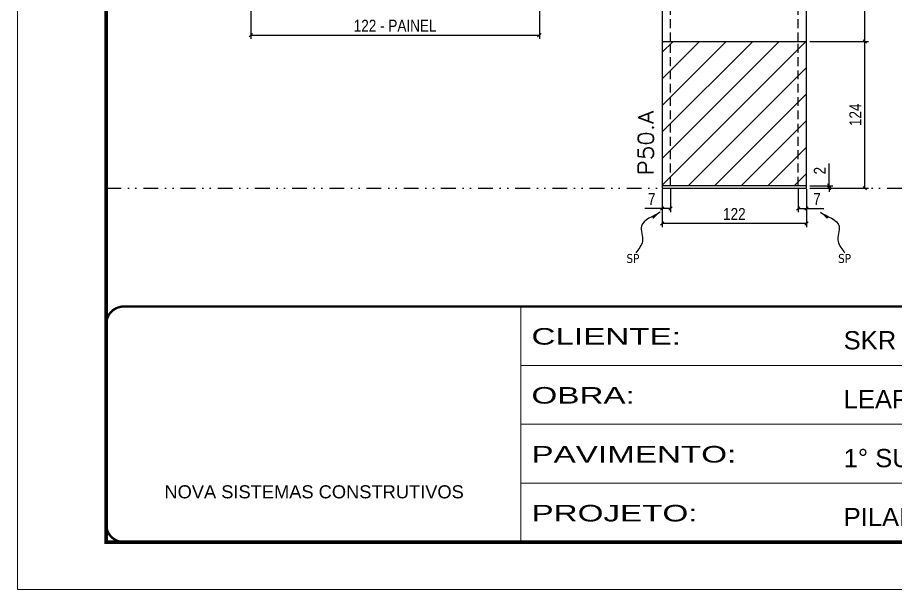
# Model space of a CAD drawing. Extents: x 14400 to 27878, y -21631 to 6985.
# Drawn here: x 17597 to 18339, y 2489 to 2973 of the extents above; entities that cross this region are included whole.
import ezdxf

# ---------------------------------------------------------------- set-up
doc = ezdxf.new("R2010")
doc.units = 0
for name, pattern in [('CONTINUO', [0]), ('DASHED', [0.75, 0.5, -0.25]), ('DIVIDE2', [0.625, 0.25, -0.125, 0, -0.125, 0, -0.125]), ('HIDDEN', [0.375, 0.25, -0.125])]:
    doc.linetypes.add(name, pattern=pattern)
for name, color, linetype in [('COTA', 241, 'Continuous'), ('Nível', 160, 'Continuous'), ('Painéis', 200, 'Continuous'), ('Sarrafo de Pressão', 42, 'HIDDEN'), ('texto', 7, 'Continuous')]:
    doc.layers.add(name, color=color, linetype=linetype)
for name, color, linetype, lineweight in [('Folhas', 255, 'Continuous', 9), ('Hachura', 251, 'Continuous', 9), ('SARRAFO DE PRESSAO', 251, 'DASHED', 9), ('Texto Seção', 7, 'Continuous', 15)]:
    doc.layers.add(name, color=color, linetype=linetype, lineweight=lineweight)
doc.styles.add('ARIAL', font='arial.ttf')
doc.styles.add('COTA TECNICA', font='techl___.ttf', dxfattribs={"height": 10})
doc.styles.add('COTA TECNICA 2X', font='techl___.ttf', dxfattribs={"height": 10})
doc.styles.add('COTA TECNICA-50', font='techl___.ttf', dxfattribs={"height": 10})
doc.styles.add('REGUA-120', font='ROMANS.shx', dxfattribs={"height": 15})
doc.styles.get("Standard").update_dxf_attribs({"font": 'arial.ttf'})
doc.styles.add('Tecnologia', font='')
doc.styles.get('Tecnologia').set_extended_font_data('Forgotten Futurist')
doc.dimstyles.new('COTA PAINEL-50', dxfattribs={"dimtxt": 10, "dimasz": 3, "dimexe": 3, "dimexo": 3, "dimgap": 3, "dimtad": 1, "dimdec": 1, "dimzin": 12, "dimdsep": 46, "dimtxsty": 'COTA TECNICA-50', "dimblk1": 'OBLIQUE', "dimblk2": 'OBLIQUE', "dimsah": 1, "dimcen": 0.9, "dimclrd": 4, "dimclre": 4, "dimclrt": 240, "dimadec": 1, "dimazin": 3, "dimtfac": 1, "dimtdec": 1, "dimtmove": 0, "dimatfit": 3, "dimfxl": 1, "dimtolj": 1, "dimtzin": 12, "dimarcsym": 0})
doc.dimstyles.new('PAINEL', dxfattribs={"dimtxt": 10, "dimasz": 3, "dimexe": 3, "dimexo": 3, "dimgap": 3, "dimtad": 1, "dimdec": 1, "dimzin": 12, "dimdsep": 46, "dimtxsty": 'COTA TECNICA', "dimblk1": 'OBLIQUE', "dimblk2": 'OBLIQUE', "dimsah": 1, "dimcen": 0.9, "dimclrd": 4, "dimclre": 4, "dimclrt": 240, "dimadec": 1, "dimazin": 3, "dimtfac": 1, "dimtdec": 1, "dimtmove": 0, "dimatfit": 3, "dimfxl": 1, "dimtolj": 1, "dimtzin": 12, "dimarcsym": 0})
doc.dimstyles.new('SECAO PILAR', dxfattribs={"dimtxt": 10, "dimasz": 3, "dimexe": 3, "dimexo": 3, "dimgap": 3, "dimtad": 1, "dimdec": 1, "dimlfac": 0.5, "dimzin": 12, "dimdsep": 46, "dimtxsty": 'COTA TECNICA 2X', "dimblk1": 'OBLIQUE', "dimblk2": 'OBLIQUE', "dimsah": 1, "dimcen": 0.9, "dimclrd": 256, "dimclre": 256, "dimclrt": 256, "dimadec": 1, "dimazin": 3, "dimtfac": 1, "dimtdec": 1, "dimtmove": 0, "dimatfit": 3, "dimfxl": 1, "dimtolj": 1, "dimtzin": 12, "dimarcsym": 0})
doc.dimstyles.get("Standard").update_dxf_attribs({"dimtxt": 0.18, "dimasz": 0.18, "dimexe": 0.18, "dimexo": 0.0625, "dimgap": 0.09, "dimtad": 0, "dimtih": 1, "dimtoh": 1, "dimdec": 4, "dimzin": 0, "dimdsep": 46, "dimtxsty": 'Standard', "dimcen": 0.09, "dimadec": 0, "dimazin": 0, "dimtfac": 1, "dimtdec": 4, "dimtofl": 0, "dimtmove": 0, "dimatfit": 3, "dimfxl": 1, "dimtolj": 1, "dimtzin": 0, "dimarcsym": 0})

# ---------------------------------------------------------------- blocks, each defined once
blk = doc.blocks.new('9999999999')
at = {"color": 30, "linetype": 'CONTINUO'}
for p, q in [((98564.56, 34230.21), (98564.56, 34429.45)), ((98564.56, 34379.64), (99583.98, 34379.64)), ((98564.56, 34329.83), (99487.98, 34329.83)), ((98564.56, 34280.02), (99487.98, 34280.02))]:
    blk.add_line(p, q, dxfattribs=at)
at = {"color": 30, "linetype": 'CONTINUO', "const_width": 2}
blk.add_lwpolyline([(99583.98, 34230.21), (99583.98, 34414.45, 0.414214), (99568.98, 34429.45), (98228.98, 34429.45, 0.414214), (98213.98, 34414.45), (98213.98, 34245.21, 0.414214), (98228.98, 34230.21), (99583.98, 34230.21)], format="xyb", dxfattribs=at)
at = {"layer": 'Folhas'}
blk.add_lwpolyline([(98138.98, 34190.21), (99623.98, 34190.21), (99623.98, 35240.21), (98138.98, 35240.21)], close=True, dxfattribs=at)
at = {"layer": 'Folhas', "color": 30, "const_width": 3}
blk.add_lwpolyline([(98213.98, 34230.21), (99583.98, 34230.21), (99583.98, 35200.21), (98213.98, 35200.21)], close=True, dxfattribs=at)
at = {"color": 7, "linetype": 'Continuous', "ltscale": 5, "style": 'ARIAL'}
for s, height, p in [('SKR', 15.483, (98837.68, 34393.13)), ('LEAF LOEFGREN', 15.4829, (98837.68, 34343.32)), ('1° SUBSOLO INFERIOR', 15.4829, (98837.68, 34293.51)), ('NOVA SISTEMAS CONSTRUTIVOS', 11.0592, (98263.19, 34267.21)), ('PILARES', 15.483, (98837.68, 34243.7))]:
    blk.add_text(s, height=height, dxfattribs=at).set_placement(p)
at = {"layer": 'Folhas', "color": 7, "style": 'Tecnologia', "width": 1.5}
for s, p in [('CLIENTE:', (98573.65, 34397.17)), ('OBRA:', (98573.65, 34347.31)), ('PAVIMENTO:', (98573.65, 34297.5)), ('PROJETO:', (98573.65, 34247.69))]:
    blk.add_text(s, height=14, dxfattribs=at).set_placement(p)
blk = doc.blocks.new('_Oblique')
at = {"color": 0, "linetype": 'ByBlock', "lineweight": -2}
blk.add_line((-0.5, -0.5), (0.5, 0.5), dxfattribs=at)
blk = doc.blocks.new('*D874')
at = {"layer": 'COTA', "lineweight": -2, "transparency": 16777216}
for p, q in [((17794.31, 3042.75), (17794.31, 2954.58)), ((18038.31, 3042.79), (18038.31, 2954.58)), ((17794.31, 2957.58), (18038.31, 2957.58))]:
    blk.add_line(p, q, dxfattribs=at)
at = {"layer": 'Defpoints', "color": 0, "transparency": 16777216}
for p in [(17794.31, 3045.75), (18038.31, 3045.79), (18038.31, 2957.58)]:
    blk.add_point(p, dxfattribs=at)
at = {"layer": 'COTA', "lineweight": -2, "transparency": 16777216, "xscale": 3, "yscale": 3, "zscale": 3, "rotation": 180}
blk.add_blockref('_Oblique', (17794.31, 2957.58), dxfattribs=at)
at = {"layer": 'COTA', "lineweight": -2, "transparency": 16777216, "xscale": 3, "yscale": 3, "zscale": 3}
blk.add_blockref('_Oblique', (18038.31, 2957.58), dxfattribs=at)
at = {"layer": 'COTA', "transparency": 16777216, "insert": (17916.31, 2965.65), "char_height": 10, "attachment_point": 5, "style": 'COTA TECNICA 2X'}
blk.add_mtext('\\A1;122 - PAINEL', dxfattribs=at)
blk = doc.blocks.new('*D859')
at = {"layer": 'COTA', "color": 4, "lineweight": -2, "transparency": 16777216}
for p, q in [((18142.2, 2827.29), (18142.2, 2795.39)), ((18264.2, 2827.29), (18264.2, 2795.39)), ((18264.2, 2798.39), (18142.2, 2798.39))]:
    blk.add_line(p, q, dxfattribs=at)
at = {"layer": 'Defpoints', "color": 0, "transparency": 16777216}
for p in [(18142.2, 2830.29), (18264.2, 2830.29), (18142.2, 2798.39)]:
    blk.add_point(p, dxfattribs=at)
at = {"layer": 'COTA', "color": 4, "lineweight": -2, "transparency": 16777216, "xscale": 3, "yscale": 3, "zscale": 3, "rotation": 180}
blk.add_blockref('_Oblique', (18142.2, 2798.39), dxfattribs=at)
at = {"layer": 'COTA', "color": 4, "lineweight": -2, "transparency": 16777216, "xscale": 3, "yscale": 3, "zscale": 3}
blk.add_blockref('_Oblique', (18264.2, 2798.39), dxfattribs=at)
at = {"layer": 'COTA', "color": 240, "transparency": 16777216, "insert": (18203.2, 2806.45), "char_height": 10, "attachment_point": 5, "style": 'COTA TECNICA'}
blk.add_mtext('\\A1;122', dxfattribs=at)
blk = doc.blocks.new('*D860')
at = {"layer": 'COTA', "color": 4, "lineweight": -2, "transparency": 16777216}
for p, q in [((18257.2, 2827.29), (18257.2, 2808.04)), ((18264.2, 2825.29), (18264.2, 2808.04)), ((18257.2, 2811.04), (18264.2, 2811.04)), ((18264.2, 2811.04), (18278.93, 2811.04))]:
    blk.add_line(p, q, dxfattribs=at)
at = {"layer": 'Defpoints', "color": 0, "transparency": 16777216}
for p in [(18257.2, 2830.29), (18264.2, 2828.29), (18264.2, 2811.04)]:
    blk.add_point(p, dxfattribs=at)
at = {"layer": 'COTA', "color": 4, "lineweight": -2, "transparency": 16777216, "xscale": 3, "yscale": 3, "zscale": 3, "rotation": 180}
blk.add_blockref('_Oblique', (18257.2, 2811.04), dxfattribs=at)
at = {"layer": 'COTA', "color": 4, "lineweight": -2, "transparency": 16777216, "xscale": 3, "yscale": 3, "zscale": 3}
blk.add_blockref('_Oblique', (18264.2, 2811.04), dxfattribs=at)
at = {"layer": 'COTA', "color": 240, "transparency": 16777216, "insert": (18273.07, 2819.12), "char_height": 10, "attachment_point": 5, "style": 'COTA TECNICA-50'}
blk.add_mtext('\\A1;7', dxfattribs=at)
blk = doc.blocks.new('*D861')
at = {"layer": 'COTA', "color": 4, "lineweight": -2, "transparency": 16777216}
for p, q in [((18142.2, 2825.29), (18142.2, 2808.04)), ((18149.2, 2827.29), (18149.2, 2808.04)), ((18142.2, 2811.04), (18127.47, 2811.04)), ((18149.2, 2811.04), (18142.2, 2811.04))]:
    blk.add_line(p, q, dxfattribs=at)
at = {"layer": 'Defpoints', "color": 0, "transparency": 16777216}
for p in [(18149.2, 2830.29), (18142.2, 2828.29), (18142.2, 2811.04)]:
    blk.add_point(p, dxfattribs=at)
at = {"layer": 'COTA', "color": 4, "lineweight": -2, "transparency": 16777216, "xscale": 3, "yscale": 3, "zscale": 3, "rotation": 180}
blk.add_blockref('_Oblique', (18142.2, 2811.04), dxfattribs=at)
at = {"layer": 'COTA', "color": 4, "lineweight": -2, "transparency": 16777216, "xscale": 3, "yscale": 3, "zscale": 3}
blk.add_blockref('_Oblique', (18149.2, 2811.04), dxfattribs=at)
at = {"layer": 'COTA', "color": 240, "transparency": 16777216, "insert": (18133.34, 2819.12), "char_height": 10, "attachment_point": 5, "style": 'COTA TECNICA-50'}
blk.add_mtext('\\A1;7', dxfattribs=at)
blk = doc.blocks.new('*D862')
at = {"layer": 'COTA', "color": 4, "lineweight": -2, "transparency": 16777216}
for p, q in [((18283.46, 2830.29), (18283.46, 2849.09)), ((18267.2, 2830.29), (18286.46, 2830.29)), ((18283.46, 2828.29), (18283.46, 2830.29)), ((18267.2, 2828.29), (18286.46, 2828.29)), ((18283.46, 2828.29), (18283.46, 2825.29))]:
    blk.add_line(p, q, dxfattribs=at)
at = {"layer": 'Defpoints', "color": 0, "transparency": 16777216}
for p in [(18264.2, 2830.29), (18264.2, 2828.29), (18283.46, 2828.29)]:
    blk.add_point(p, dxfattribs=at)
at = {"layer": 'COTA', "color": 4, "lineweight": -2, "transparency": 16777216, "xscale": 3, "yscale": 3, "zscale": 3}
for p, rotation in [((18283.46, 2830.29), 270), ((18283.46, 2828.29), 90)]:
    blk.add_blockref('_Oblique', p, dxfattribs=dict(at, rotation=rotation))
at = {"layer": 'COTA', "color": 240, "transparency": 16777216, "insert": (18275.46, 2843.03), "char_height": 10, "attachment_point": 5, "rotation": 90, "style": 'COTA TECNICA-50'}
blk.add_mtext('\\A1;2', dxfattribs=at)
blk = doc.blocks.new('*D887')
at = {"layer": 'COTA', "color": 4, "linetype": 'ByBlock', "lineweight": -2, "transparency": 16777216}
for p, q in [((18267.2, 2952.29), (18316.57, 2952.29)), ((18313.57, 2828.29), (18313.57, 2952.29)), ((18267.2, 2828.29), (18316.57, 2828.29))]:
    blk.add_line(p, q, dxfattribs=at)
at = {"layer": 'Defpoints', "color": 0, "linetype": 'ByBlock', "transparency": 16777216}
for p in [(18264.2, 2952.29), (18313.57, 2952.29), (18264.2, 2828.29)]:
    blk.add_point(p, dxfattribs=at)
at = {"layer": 'COTA', "color": 4, "linetype": 'ByBlock', "lineweight": -2, "transparency": 16777216, "xscale": 3, "yscale": 3, "zscale": 3}
for p, rotation in [((18313.57, 2952.29), 90), ((18313.57, 2828.29), 270)]:
    blk.add_blockref('_Oblique', p, dxfattribs=dict(at, rotation=rotation))
at = {"layer": 'COTA', "color": 240, "linetype": 'ByBlock', "transparency": 16777216, "insert": (18305.5, 2890.29), "char_height": 10, "attachment_point": 5, "rotation": 90, "style": 'COTA TECNICA'}
blk.add_mtext('\\A1;124', dxfattribs=at)
blk = doc.blocks.new('*D888')
at = {"layer": 'COTA', "color": 4, "linetype": 'ByBlock', "lineweight": -2, "transparency": 16777216}
for p, q in [((18267.2, 2952.29), (18316.57, 2952.29)), ((18313.57, 2828.29), (18313.57, 2952.29)), ((18267.2, 2828.29), (18316.57, 2828.29))]:
    blk.add_line(p, q, dxfattribs=at)
at = {"layer": 'Defpoints', "color": 0, "linetype": 'ByBlock', "transparency": 16777216}
for p in [(18264.2, 2952.29), (18313.57, 2952.29), (18264.2, 2828.29)]:
    blk.add_point(p, dxfattribs=at)
at = {"layer": 'COTA', "color": 4, "linetype": 'ByBlock', "lineweight": -2, "transparency": 16777216, "xscale": 3, "yscale": 3, "zscale": 3}
for p, rotation in [((18313.57, 2952.29), 90), ((18313.57, 2828.29), 270)]:
    blk.add_blockref('_Oblique', p, dxfattribs=dict(at, rotation=rotation))
at = {"layer": 'COTA', "color": 240, "linetype": 'ByBlock', "transparency": 16777216, "insert": (18305.5, 2890.29), "char_height": 10, "attachment_point": 5, "rotation": 90, "style": 'COTA TECNICA'}
blk.add_mtext('\\A1;124', dxfattribs=at)
blk = doc.blocks.new('*D878')
at = {"layer": 'COTA', "color": 4, "lineweight": -2, "transparency": 16777216}
for p, q in [((18267.2, 3068.29), (18316.57, 3068.29)), ((18313.57, 2952.29), (18313.57, 3068.29)), ((18267.2, 2952.29), (18316.57, 2952.29))]:
    blk.add_line(p, q, dxfattribs=at)
at = {"layer": 'Defpoints', "color": 0, "transparency": 16777216}
for p in [(18264.2, 3068.29), (18313.57, 3068.29), (18264.2, 2952.29)]:
    blk.add_point(p, dxfattribs=at)
at = {"layer": 'COTA', "color": 4, "lineweight": -2, "transparency": 16777216, "xscale": 3, "yscale": 3, "zscale": 3}
for p, rotation in [((18313.57, 3068.29), 90), ((18313.57, 2952.29), 270)]:
    blk.add_blockref('_Oblique', p, dxfattribs=dict(at, rotation=rotation))
at = {"layer": 'COTA', "color": 240, "transparency": 16777216, "insert": (18305.47, 3010.29), "char_height": 10, "attachment_point": 5, "rotation": 90, "style": 'COTA TECNICA'}
blk.add_mtext('\\A1;116', dxfattribs=at)

msp = doc.modelspace()

# ---------------------------------------------------------------- hatches: boundary and pattern name
at = {"layer": 'Hachura'}
h = msp.add_hatch(dxfattribs=at)
h.set_pattern_fill('ANSI31', color=256, scale=5)
h.paths.add_polyline_path([(18264.2, 2952.29), (18142.2, 2952.29), (18142.2, 2830.29), (18264.2, 2830.29)])

# ---------------------------------------------------------------- linework, layer by layer
at = {"layer": 'Nível', "color": 4, "linetype": 'DIVIDE2', "ltscale": 50}
for q in [(19041.97, 2828.29), (19081.97, 2828.29)]:
    msp.add_line((17671.97, 2828.29), q, dxfattribs=at)
at = {"layer": 'Painéis'}
for p, q in [((18142.2, 3068.29), (18142.2, 2830.29)), ((18264.2, 2830.29), (18264.2, 3068.29)), ((18142.2, 2952.29), (18264.2, 2952.29))]:
    msp.add_line(p, q, dxfattribs=at)
msp.add_lwpolyline([(18264.2, 2830.29), (18142.2, 2830.29), (18142.2, 2828.29), (18264.2, 2828.29)], close=True, dxfattribs=at)
at = {"layer": 'Sarrafo de Pressão', "ltscale": 30}
for p, q in [((18149.2, 2952.29), (18149.2, 3068.29)), ((18257.2, 2952.29), (18257.2, 3068.29)), ((18149.2, 2830.29), (18149.2, 2952.29)), ((18257.2, 2830.29), (18257.2, 2952.29))]:
    msp.add_line(p, q, dxfattribs=at)

# ---------------------------------------------------------------- block references
at = {"layer": 'SARRAFO DE PRESSAO', "color": 6, "linetype": 'ByBlock'}
msp.add_blockref('9999999999', (-80542.01, -31701.2), dxfattribs=at)

# ---------------------------------------------------------------- texts
at = {"layer": 'texto', "color": 0, "char_height": 7.5, "attachment_point": 5}
for insert in [(18117.43, 2768.79), (18296.45, 2768.79)]:
    msp.add_mtext('{\\fTahoma|b0|i0|c0|p34;\\C4;SP}', dxfattribs=dict(at, insert=insert))
at = {"layer": 'Texto Seção', "style": 'REGUA-120', "width": 1.1}
msp.add_text('P50.A', height=13, rotation=90, dxfattribs=at).set_placement((18134.95, 2839.05))

# ---------------------------------------------------------------- dimensions: what is measured, and where the dimension line sits
at = {"layer": 'COTA'}
for base, p1, p2, dimstyle, picture, middle in [((18313.57, 3068.29), (18264.2, 2952.29), (18264.2, 3068.29), 'PAINEL', '*D878', (18313.57, 3010.29)), ((18283.46, 2828.29), (18264.2, 2830.29), (18264.2, 2828.29), 'COTA PAINEL-50', '*D862', (18283.46, 2843.03))]:
    dim = msp.add_linear_dim(base=base, p1=p1, p2=p2, angle=90, dimstyle=dimstyle, dxfattribs=at)
    dim.commit()
    dim.dimension.update_dxf_attribs({"geometry": picture, "text_midpoint": middle, "dimtype": 160})
dim = msp.add_linear_dim(base=(18038.31, 2957.58), p1=(17794.31, 3045.75), p2=(18038.31, 3045.79), text='<> - PAINEL', dimstyle='SECAO PILAR', dxfattribs=at)
dim.commit()
dim.dimension.update_dxf_attribs({"geometry": '*D874', "text_midpoint": (17916.31, 2965.65)})
at = {"layer": 'COTA', "linetype": 'ByBlock'}
for picture in ['*D887', '*D888']:
    dim = msp.add_aligned_dim(p1=(18264.2, 2828.29), p2=(18264.2, 2952.29), distance=-49.37, dimstyle='PAINEL', dxfattribs=at)
    dim.commit()
    dim.dimension.update_dxf_attribs({"geometry": picture, "text_midpoint": (18305.5, 2890.29)})
at = {"layer": 'COTA'}
dim = msp.add_linear_dim(base=(18142.2, 2811.04), p1=(18149.2, 2830.29), p2=(18142.2, 2828.29), angle=180, dimstyle='COTA PAINEL-50', dxfattribs=at)
dim.commit()
dim.dimension.update_dxf_attribs({"geometry": '*D861', "text_midpoint": (18133.34, 2819.12)})
dim = msp.add_linear_dim(base=(18142.2, 2798.39), p1=(18264.2, 2830.29), p2=(18142.2, 2830.29), angle=180, dimstyle='PAINEL', override={"dimarcsym": 2}, dxfattribs=at)
dim.commit()
dim.dimension.update_dxf_attribs({"geometry": '*D859', "text_midpoint": (18203.2, 2806.45)})
dim = msp.add_linear_dim(base=(18264.2, 2811.04), p1=(18257.2, 2830.29), p2=(18264.2, 2828.29), dimstyle='COTA PAINEL-50', dxfattribs=at)
dim.commit()
dim.dimension.update_dxf_attribs({"geometry": '*D860', "text_midpoint": (18273.07, 2819.12)})

# ---------------------------------------------------------------- leaders
at = {"layer": 'COTA', "path_type": 1}
for points in [[(18140.37, 2808.1), (18124.59, 2796.27), (18125.51, 2783.26), (18119.96, 2773.48)], [(18276.03, 2808.1), (18291.82, 2796.27), (18290.89, 2783.26), (18296.45, 2773.48)]]:
    msp.add_leader(points, dimstyle='Standard', override={"dimasz": 8}, dxfattribs=at)

doc.saveas('drawing.dxf')
